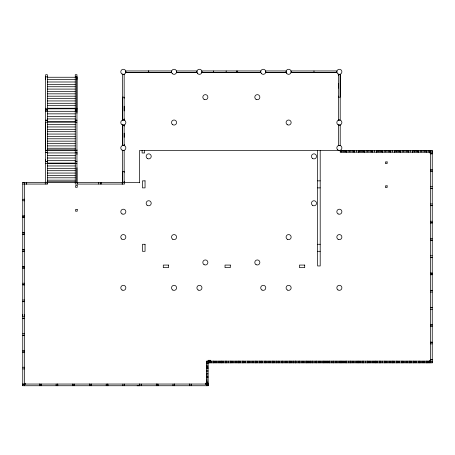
<?xml version="1.0" encoding="UTF-8"?>
<svg xmlns="http://www.w3.org/2000/svg" width="455" height="455" viewBox="0 0 455 455"><rect width="100%" height="100%" fill="white"/><g stroke="black" fill="none" stroke-linecap="round" stroke-linejoin="round"><path stroke-width="0.68" d="M22.75 314.314L22.75 316.828L24.439 316.828L24.439 314.314M24.439 200.848L22.75 200.695M45.654 79.437L45.654 76.787L47.343 76.787M45.654 76.787L45.654 77.862M45.654 159.529L45.654 161.502L47.343 161.502M45.654 148.256L45.654 123.794M76.941 108.239L76.941 109.029L75.251 109.029M76.941 113.318L76.941 76.787L75.251 76.787M76.941 167.776L76.941 182.375L76.941 74.705L75.251 74.705L75.251 184.065L124.551 184.065L124.551 182.375M76.941 154.455L76.941 152.482L75.251 152.482M76.941 149.832L76.941 150.4L45.654 150.4L45.654 149.832M122.469 182.37L122.469 171.381L124.158 171.416L124.164 182.37M124.158 144.406L124.164 145.373L122.469 145.373L122.469 125.079L124.158 125.079L124.164 145.373M122.469 120.001L122.469 97.154L124.158 97.188L124.164 120.001L122.469 120.001L122.475 74.336L124.158 74.341M340.209 74.341L340.209 97.188L338.52 97.188L338.514 74.341L340.209 74.341L340.203 120.006L338.52 120.001M22.75 184.053L47.343 184.065L47.343 74.705L45.654 74.705L45.654 182.375M22.75 234.479L24.439 234.462M22.75 217.672L24.439 217.655M22.75 268.092L24.439 268.075M22.75 251.285L24.439 251.285M22.75 301.705L24.439 301.693M22.75 284.898L24.439 284.881M22.75 335.318L24.439 335.318M22.75 318.511L24.439 318.511M22.75 368.931L24.439 368.92M22.75 352.125L24.439 352.113M206.377 381.978L208.066 381.961M430.561 186.698L432.25 186.681M430.561 169.425L432.25 169.408M430.561 221.244L432.25 221.232M430.561 203.971L432.25 203.959M430.561 273.063L432.25 273.051M430.561 255.79L432.25 255.778M430.561 238.517L432.25 238.505M430.561 307.608L432.25 307.597M430.561 290.336L432.25 290.324M430.561 342.154L432.25 342.143M430.561 324.881L432.25 324.87M430.561 359.416L432.25 359.416M139.56 182.375L22.75 182.375L22.75 385.738L208.066 385.738L208.066 384.043L207.901 385.738M358.273 150.446L358.273 152.141M376.319 150.446L376.319 152.141M394.366 150.446L394.366 152.135M430.458 150.446L430.458 152.135M26.509 182.375L26.521 184.065M209.766 361.139L209.778 362.834M226.88 361.139L226.891 362.834M243.994 361.139L244.005 362.834M278.232 361.139L278.232 362.834M312.443 361.139L312.46 362.834M329.557 361.139L329.568 362.834M346.67 361.139L346.682 362.828M363.784 361.139L363.795 362.834M380.898 361.139L380.909 362.834M398.023 361.139L398.023 362.834M415.125 361.139L415.136 362.834M24.405 384.048L24.422 385.738M41.104 384.048L41.115 385.738M57.796 384.048L57.808 385.738M74.495 384.043L74.506 385.738M91.188 384.043L91.199 385.738M107.898 384.043L107.898 385.738M124.579 384.043L124.59 385.738M141.272 384.048L141.283 385.738M157.97 384.048L157.982 385.738M174.663 384.048L174.674 385.738M191.356 384.043L191.373 385.738M125.859 72.641L171.524 72.641L171.518 70.946L125.859 70.957L125.859 72.646L171.524 72.646M176.597 72.641L196.896 72.641L196.896 70.946L176.597 70.957L176.603 72.641L196.879 72.646M201.969 72.641L260.709 72.641L260.709 70.946L201.969 70.946L201.969 72.641L260.709 72.646M265.783 72.641L286.081 72.641L286.076 70.946L265.783 70.946L265.783 72.641L286.081 72.646M291.154 72.641L336.819 72.641L336.819 70.946L291.154 70.957L291.16 72.641L336.819 72.646M47.058 77.253L75.251 77.253M47.343 79.619L75.251 79.619M47.343 81.991L75.251 81.991M47.343 84.357L75.251 84.357M47.343 86.729L75.251 86.729M47.343 89.095L75.251 89.095M47.343 91.461L75.251 91.461M47.343 93.832L75.251 93.832M47.343 96.198L75.251 96.198M47.343 98.57L75.251 98.57M47.343 100.936L75.251 100.936M47.343 103.302L75.251 103.302M47.343 105.674L75.251 105.674M47.058 108.239L75.251 108.239M47.058 108.847L75.251 108.773M47.343 109.029L45.654 109.029L45.654 108.239M45.654 109.234L47.343 109.234M75.251 109.234L76.941 109.234M45.654 110.901L47.343 110.901M75.251 110.901L76.941 110.901M45.654 111.111L47.343 111.111M75.251 111.111L76.941 111.111M47.343 111.31L75.251 111.31M47.343 113.847L75.251 113.847M47.343 116.383L75.251 116.383M47.343 118.92L75.251 118.92M45.654 120.131L47.343 120.131M75.251 120.131L76.941 120.131M45.654 120.342L47.343 120.342M75.251 120.342L76.941 120.342M47.343 121.457L75.251 121.457M45.654 122.213L76.941 122.213M47.343 124.585L75.251 124.585M47.343 126.951L75.251 126.951M47.343 129.317L75.251 129.317M47.343 131.688L75.251 131.688M47.343 134.054L75.251 134.054M47.343 136.426L75.251 136.426M47.343 138.792L75.251 138.792M47.343 141.158L75.251 141.158M47.343 143.53L75.251 143.53M47.343 145.896L75.251 145.896M47.343 148.256L75.251 148.267M47.064 149.832L75.251 149.832M45.654 150.605L47.343 150.605M75.251 150.605L76.941 150.605M432.25 152.135L340.209 152.135L340.209 150.446M45.654 152.271L47.343 152.271M75.251 152.271L76.941 152.271M45.654 152.482L47.343 152.482M47.343 152.937L75.251 152.937M430.561 153.693L432.25 153.693M430.561 153.864L432.25 153.864M47.343 155.474L75.251 155.474M47.343 158.01L75.251 158.01M47.343 160.547L75.251 160.547M75.251 161.502L76.941 161.502M45.654 161.713L47.343 161.713M75.251 161.713L76.941 161.713M47.343 163.083L75.251 163.083M45.654 163.584L76.941 163.584M47.343 165.956L75.251 165.956M47.343 168.322L75.251 168.322M47.343 170.688L75.251 170.688M430.561 170.966L432.25 170.966M430.561 171.137L432.25 171.137M47.343 173.059L75.251 173.059M47.343 175.425L75.251 175.425M47.343 177.797L75.251 177.797M47.343 180.169L75.251 180.163M317.63 180.857L320.201 180.857M47.064 181.75L75.251 181.75M77.583 182.375L77.6 184.065M101.073 182.375L101.073 184.065M24.65 182.375L24.439 385.738M22.75 182.546L24.439 182.54M317.63 187.881L320.201 187.881M430.561 188.239L432.25 188.239M430.561 188.41L432.25 188.41M24.439 199.182L22.75 199.353M430.561 205.512L432.25 205.512M430.561 205.683L432.25 205.683M22.75 215.988L24.439 215.988M22.75 216.159L24.439 216.159M22.75 217.501L24.439 217.501M430.561 222.785L432.25 222.785M430.561 222.956L432.25 222.956M22.75 232.795L24.439 232.795M22.75 232.966L24.439 232.966M22.75 234.308L24.439 234.308M430.561 240.058L432.25 240.058M430.561 240.229L432.25 240.229M317.63 244.278L320.201 244.278M22.75 249.602L24.439 249.602M22.75 249.772L24.439 249.772M22.75 251.114L24.439 251.114M317.63 251.308L320.201 251.308M430.561 257.331L432.25 257.331M430.561 257.502L432.25 257.502M22.75 266.408L24.439 266.408M22.75 266.579L24.439 266.579M22.75 267.921L24.439 267.921M430.561 273.222L432.25 273.222M430.561 274.604L432.25 274.604M430.561 274.774L432.25 274.774M22.75 283.215L24.439 283.215M22.75 284.728L24.439 284.728M430.561 290.495L432.25 290.495M430.561 292.047L432.25 292.047M22.75 300.021L24.439 300.021M22.75 301.534L24.439 301.534M430.561 307.768L432.25 307.768M430.561 309.32L432.25 309.32M22.75 318.341L24.439 318.341M430.561 325.041L432.25 325.041M430.561 326.593L432.25 326.593M22.75 333.634L24.439 333.634M22.75 335.147L24.439 335.147M430.561 342.314L432.25 342.314M430.561 343.866L432.25 343.866M22.75 350.441L24.439 350.441M22.75 351.954L24.439 351.954M430.561 359.587L432.25 359.587M432.25 361.139L206.377 361.145L206.399 385.738M206.377 361.35L208.066 361.35M208.066 362.834L432.25 362.834L432.25 150.446L139.56 150.446L139.56 182.813M206.377 363.016L208.066 363.016M206.377 363.226L208.066 363.226M206.377 365.166L208.066 365.166M206.377 366.343L208.066 366.343M22.75 367.248L24.439 367.248M206.377 367.304L208.066 367.304M206.377 368.084L208.066 368.084M206.377 368.482L208.066 368.482M206.377 370.228L208.066 370.228M206.377 371.78L208.066 371.78M206.377 373.407L208.066 373.407M206.377 374.96L208.066 374.96M206.377 376.706L208.066 376.706M206.377 377.104L208.066 377.098M206.377 377.883L208.066 377.883M206.377 380.022L208.066 380.022M206.377 382.172L208.066 382.172M208.066 383.201L205.529 383.201L205.529 384.469M206.377 383.838L208.066 383.838M206.399 384.048L208.066 384.043L208.066 385.738L208.066 360.297L210.602 360.297L210.602 362.834M208.066 384.043L22.75 384.054L22.75 385.738L22.921 384.048M22.75 384.225L24.439 384.225M137.114 385.738L139.617 385.738L139.617 384.043M76.941 77.862L76.941 76.787M76.941 78.237L76.941 79.437M432.068 150.446L432.068 152.135M432.079 361.139L432.079 362.834M430.623 150.446L430.623 152.135M430.561 152.135L430.538 362.834M429.713 150.446L429.713 152.982M429.713 360.297L429.713 362.834M428.946 361.139L428.946 362.834M428.764 150.446L428.764 152.135M427.973 361.139L427.973 362.834M427.188 361.139L427.188 362.834M426.909 150.446L426.909 152.135M426.54 361.139L426.54 362.834M426.227 150.446L426.233 152.135M426.216 361.139L426.216 362.834M425.886 150.446L425.886 152.135M424.782 361.139L424.782 362.834M424.378 150.446L424.378 152.135M423.508 361.139L423.508 362.834M423.031 150.446L423.031 152.135M422.166 361.139L422.166 362.834M421.62 150.446L421.62 152.135M420.892 361.139L420.892 362.834M420.272 150.446L420.272 152.135M419.459 361.139L419.459 362.834M419.135 361.139L419.135 362.834M418.759 150.446L418.759 152.135M418.492 361.139L418.492 362.834M418.418 150.446L418.418 152.135M417.736 150.446L417.736 152.135M416.905 150.446L416.905 152.135M416.729 361.139L416.729 362.834M415.881 150.446L415.881 152.135M414.966 361.139L414.966 362.834M414.204 150.446L414.204 152.135M414.022 150.446L414.022 152.135M413.595 361.139L413.595 362.834M413.424 361.139L413.424 362.834M412.577 150.446L412.577 152.135M411.832 361.139L411.832 362.834M410.859 361.139L410.859 362.834M410.717 150.446L410.717 152.135M410.074 361.139L410.074 362.834M409.426 361.139L409.432 362.834M409.102 361.139L409.102 362.834M408.863 150.446L408.863 152.135M408.18 150.446L408.186 152.135M407.839 150.446L407.839 152.135M407.669 361.139L407.669 362.834M406.395 361.139L406.395 362.834M406.326 150.446L406.332 152.135M405.052 361.139L405.058 362.834M404.984 150.446L404.984 152.135M403.778 361.139L403.778 362.834M403.568 150.446L403.574 152.135M402.345 361.139L402.345 362.834M402.226 150.446L402.226 152.135M402.021 361.139L402.021 362.834M401.378 361.139L401.378 362.834M400.713 150.446L400.713 152.135M400.372 150.446L400.372 152.135M399.689 150.446L399.689 152.135M399.615 361.139L399.615 362.834M398.859 150.446L398.859 152.135M397.835 150.446L397.835 152.135M397.852 361.139L397.852 362.834M396.481 361.139L396.481 362.834M396.311 361.139L396.311 362.834M396.157 150.446L396.157 152.135M395.975 150.446L395.975 152.135M394.718 361.139L394.718 362.834M394.53 150.446L394.53 152.135M393.751 361.139L393.751 362.834M392.961 361.139L392.961 362.834M392.671 150.446L392.671 152.135M392.318 361.139L392.318 362.834M391.988 361.139L391.988 362.834M390.817 150.446L390.817 152.135M390.555 361.139L390.555 362.834M390.134 150.446L390.134 152.135M389.793 150.446L389.793 152.135M389.281 361.139L389.281 362.834M388.28 150.446L388.28 152.135M387.944 361.139L387.944 362.834M386.932 150.446L386.938 152.135M386.665 361.139L386.665 362.834M385.522 150.446L385.527 152.135M385.231 361.139L385.231 362.834M384.907 361.139L384.907 362.834M384.265 361.139L384.265 362.834M384.179 150.446L384.179 152.135M382.666 150.446L382.666 152.135M382.507 361.139L382.507 362.834M382.325 150.446L382.325 152.135M381.643 150.446L381.643 152.135M380.812 150.446L380.812 152.135M380.738 361.139L380.738 362.834M379.788 150.446L379.788 152.135M379.368 361.139L379.368 362.834M379.197 361.139L379.197 362.834M378.111 150.446L378.111 152.141M377.929 150.446L377.929 152.141M377.604 361.139L377.604 362.834M376.638 361.139L376.638 362.834M376.484 150.446L376.484 152.141M375.847 361.139L375.847 362.834M375.204 361.139L375.204 362.834M374.875 361.139L374.875 362.834M374.624 150.446L374.624 152.141M373.441 361.139L373.447 362.834M372.77 150.446L372.77 152.141M372.167 361.139L372.167 362.834M372.088 150.446L372.088 152.141M371.746 150.446L371.746 152.141M370.831 361.139L370.831 362.834M370.233 150.446L370.233 152.141M369.551 361.139L369.551 362.834M368.886 150.446L368.886 152.141M368.118 361.139L368.118 362.834M367.794 361.139L367.794 362.834M367.475 150.446L367.475 152.141M367.151 361.139L367.151 362.834M366.127 150.446L366.133 152.141M365.393 361.139L365.393 362.834M364.62 150.446L364.62 152.141M364.273 150.446L364.279 152.141M363.596 150.446L363.596 152.141M363.625 361.139L363.625 362.834M362.766 150.446L362.766 152.141M362.254 361.139L362.254 362.834M362.083 361.139L362.083 362.834M361.742 150.446L361.742 152.141M360.491 361.139L360.491 362.828M360.059 150.446L360.064 152.141M359.882 150.446L359.882 152.141M359.524 361.139L359.524 362.828M358.733 361.139L358.733 362.828M358.438 150.446L358.438 152.141M358.091 361.139L358.091 362.828M357.766 361.139L357.766 362.828M356.578 150.446L356.578 152.141M356.333 361.139L356.333 362.828M355.054 361.139L355.054 362.828M354.724 150.446L354.724 152.141M354.041 150.446L354.041 152.141M353.7 150.446L353.7 152.141M353.717 361.139L353.717 362.828M352.437 361.139L352.437 362.828M352.187 150.446L352.187 152.141M351.004 361.139L351.004 362.828M350.839 150.446L350.839 152.141M350.68 361.139L350.68 362.828M350.037 361.139L350.037 362.828M349.429 150.446L349.429 152.141M348.28 361.139L348.28 362.828M348.081 150.446L348.081 152.141M346.573 150.446L346.573 152.141M346.511 361.139L346.511 362.834M346.227 150.446L346.227 152.141M345.55 150.446L345.55 152.141M345.146 361.139L345.146 362.834M344.97 361.139L344.975 362.834M344.719 150.446L344.719 152.141M343.696 150.446L343.696 152.141M343.377 361.139L343.377 362.834M342.41 361.139L342.41 362.828M342.012 150.446L342.018 152.141M341.836 150.446L341.836 152.141M341.62 361.139L341.62 362.834M340.977 361.139L340.977 362.834M340.653 361.139L340.653 362.828M340.391 150.446L340.391 152.141M339.22 361.139L339.22 362.828M338.514 74.336L338.52 75.428M338.514 83.39L338.514 88.116M338.514 96.085L338.514 120.006M337.94 361.139L337.94 362.834M336.603 361.139L336.603 362.834M335.324 361.139L335.324 362.828M333.89 361.139L333.89 362.828M333.566 361.139L333.566 362.834M332.923 361.139L332.923 362.834M331.166 361.139L331.166 362.834M329.397 361.139L329.397 362.834M328.032 361.139L328.032 362.834M327.856 361.139L327.862 362.834M326.263 361.139L326.263 362.834M325.297 361.139L325.297 362.834M324.506 361.139L324.506 362.834M323.863 361.139L323.863 362.834M323.539 361.139L323.539 362.834M322.106 361.139L322.106 362.834M320.826 361.139L320.826 362.834M320.201 150.446L320.201 265.953L317.63 265.953L317.63 150.446M319.49 361.139L319.49 362.834M318.21 361.139L318.21 362.834M316.777 361.139L316.777 362.834M316.452 361.139L316.452 362.834M315.81 361.139L315.81 362.834M314.052 361.139L314.052 362.834M313.973 70.946L314.007 72.641M312.284 361.139L312.284 362.834M310.919 361.139L310.919 362.834M310.748 361.139L310.748 362.834M309.15 361.139L309.15 362.834M308.183 361.139L308.183 362.834M307.392 361.139L307.392 362.834M306.75 361.139L306.75 362.834M306.425 361.139L306.425 362.834M304.992 361.139L304.992 362.834M303.712 361.139L303.712 362.834M302.376 361.139L302.376 362.834M301.096 361.139L301.096 362.834M299.663 361.139L299.663 362.834M299.339 361.139L299.339 362.834M298.696 361.139L298.696 362.834M296.939 361.139L296.939 362.834M295.176 361.139L295.176 362.834M293.805 361.139L293.805 362.834M293.634 361.139L293.634 362.834M292.036 361.139L292.036 362.834M291.069 361.139L291.069 362.834M290.279 361.139L290.279 362.834M289.636 361.139L289.636 362.834M289.312 361.139L289.312 362.834M287.879 361.139L287.879 362.834M286.599 361.139L286.599 362.834M285.262 361.139L285.262 362.834M283.983 361.139L283.983 362.834M282.549 361.139L282.549 362.834M282.225 361.139L282.225 362.834M281.582 361.139L281.582 362.834M279.825 361.139L279.825 362.834M278.062 361.139L278.062 362.834M276.691 361.139L276.691 362.834M276.521 361.139L276.521 362.834M274.922 361.139L274.922 362.834M273.955 361.139L273.955 362.834M273.165 361.139L273.165 362.834M272.522 361.139L272.522 362.834M272.198 361.139L272.198 362.834M270.765 361.139L270.765 362.834M269.485 361.139L269.485 362.834M268.149 361.139L268.149 362.834M266.869 361.139L266.869 362.834M265.436 361.139L265.436 362.834M265.111 361.139L265.111 362.834M264.469 361.139L264.469 362.834M262.711 361.139L262.711 362.834M260.948 361.139L260.948 362.834M259.577 361.139L259.577 362.834M259.407 361.139L259.407 362.834M257.809 361.139L257.809 362.834M256.842 361.139L256.842 362.834M256.051 361.139L256.051 362.834M255.409 361.139L255.409 362.834M255.084 361.139L255.084 362.834M253.651 361.139L253.651 362.834M252.371 361.139L252.371 362.834M251.035 361.139L251.035 362.834M249.761 361.139L249.761 362.834M248.322 361.139L248.322 362.834M247.998 361.139L247.998 362.834M247.355 361.139L247.355 362.834M245.598 361.139L245.598 362.834M243.835 361.139L243.835 362.834M242.464 361.139L242.464 362.834M242.293 361.139L242.293 362.834M240.701 361.139L240.701 362.834M239.728 361.139L239.728 362.834M238.938 361.139L238.938 362.834M238.295 361.139L238.295 362.834M237.971 361.139L237.971 362.834M237.681 70.946L237.681 72.641M236.509 70.946L236.509 72.641M236.537 361.139L236.537 362.834M235.258 361.139L235.263 362.834M233.921 361.139L233.921 362.834M232.647 361.139L232.647 362.834M231.214 361.139L231.214 362.834M230.884 361.139L230.89 362.834M230.241 361.139L230.241 362.834M228.484 361.139L228.484 362.834M226.721 361.139L226.721 362.834M226.163 70.946L226.163 72.641M225.35 361.139L225.35 362.834M225.179 361.139L225.179 362.834M223.587 361.139L223.587 362.834M222.614 361.139L222.614 362.834M221.824 361.139L221.824 362.834M221.181 361.139L221.181 362.834M220.857 361.139L220.857 362.834M219.424 361.139L219.424 362.834M218.15 361.139L218.15 362.834M216.807 361.139L216.807 362.834M215.533 361.139L215.533 362.834M214.1 361.139L214.1 362.834M213.776 361.139L213.776 362.834M213.48 70.946L213.48 72.641M213.128 361.139L213.128 362.834M211.37 361.139L211.37 362.834M209.607 361.139L209.607 362.834M208.236 361.139L208.236 362.834M206.564 384.048L206.564 385.738M189.866 384.048L189.866 385.738M189.701 384.048L189.701 385.738M174.51 384.048L174.51 385.738M173.008 384.048L173.008 385.738M157.817 384.048L157.817 385.738M156.48 384.048L156.48 385.738M156.31 384.048L156.31 385.738M148.705 70.946L148.705 72.641M148.671 70.946L148.671 72.641M144.633 150.446L144.633 152.982L142.096 152.982L142.096 150.446M139.782 384.043L139.782 385.738M124.164 74.336L124.164 98.257M124.164 106.225L124.164 110.952M124.158 118.914L124.164 120.006M124.158 125.091L124.164 126.058M124.164 133.133L124.164 137.33M124.164 172.399L124.164 150.446L122.469 150.451L122.441 184.065M124.158 181.374L124.164 182.375M122.924 384.043L122.924 385.738M122.469 125.091L122.475 145.373M122.207 182.375L122.207 184.065M107.727 384.043L107.727 385.738M106.225 384.043L106.225 385.738M100.839 182.375L100.839 184.065M98.729 182.375L98.729 184.065M91.034 384.043L91.034 385.738M89.698 384.043L89.698 385.738M89.533 384.043L89.533 385.738M73.005 384.048L73.005 385.738M72.834 384.048L72.834 385.738M57.643 384.048L57.643 385.738M56.141 384.048L56.141 385.738M47.138 182.375L47.138 184.065M45.261 182.375L45.261 184.065M40.95 384.048L40.95 385.738M39.613 384.048L39.613 385.738M39.448 384.048L39.448 385.738M26.316 182.375L26.316 184.065M25.287 383.201L25.287 384.469M412.412 150.446L412.395 152.135L412.412 150.446M261.119 361.139L261.107 362.834L261.119 361.139M295.346 361.139L295.329 362.834L295.346 361.139M340.209 125.079L338.52 125.079L338.514 145.373L340.209 145.373L340.209 125.079M387.12 161.923L385.448 161.923L385.448 163.618L387.12 163.618L387.12 161.923M145.048 180.857L142.478 180.857L142.478 187.881L145.048 187.881L145.048 180.857M77.231 185.606L75.541 185.606L75.541 187.295L77.231 187.295L77.231 185.606M387.12 185.839L385.448 185.839L385.448 187.528L387.12 187.528L387.12 185.839M77.231 209.516L75.558 209.516L75.558 211.205L77.231 211.205L77.231 209.516M145.048 244.278L142.478 244.278L142.478 251.308L145.048 251.308L145.048 244.278M168.56 265.072L163.294 265.072L163.294 267.642L168.56 267.642L168.56 265.072M230.293 265.072L225.026 265.072L225.026 267.642L230.293 267.642L230.293 265.072M304.714 265.072L299.447 265.072L299.447 267.642L304.714 267.642L304.714 265.072M172.792 124.738A2.537 2.537 0 0 0 176.597 122.543A2.537 2.537 0 0 0 172.792 120.342A2.537 2.537 0 0 0 172.792 124.738M172.792 239.296A2.537 2.537 0 0 0 176.597 237.1A2.537 2.537 0 0 0 172.792 234.899A2.537 2.537 0 0 0 172.792 239.296M147.045 205.188A2.537 2.537 0 0 0 151.179 203.704A2.537 2.537 0 0 0 147.824 200.865A2.537 2.537 0 0 0 147.045 205.188M147.42 158.562A2.537 2.537 0 0 0 151.225 156.366A2.537 2.537 0 0 0 147.42 154.171A2.537 2.537 0 0 0 147.42 158.562M121.673 239.017A2.537 2.537 0 0 0 125.807 237.533A2.537 2.537 0 0 0 122.458 234.695A2.537 2.537 0 0 0 121.673 239.017M122.054 124.738A2.537 2.537 0 0 0 125.859 122.543A2.537 2.537 0 0 0 122.054 120.342A2.537 2.537 0 0 0 122.054 124.738M312.721 158.562A2.537 2.537 0 0 0 316.526 156.366A2.537 2.537 0 0 0 312.721 154.171A2.537 2.537 0 0 0 312.721 158.562M122.054 213.924A2.537 2.537 0 0 0 125.859 211.729A2.537 2.537 0 0 0 122.054 209.533A2.537 2.537 0 0 0 122.054 213.924M204.085 264.662A2.537 2.537 0 0 0 207.889 262.467A2.537 2.537 0 0 0 204.085 260.271A2.537 2.537 0 0 0 204.085 264.662M198.164 290.034A2.537 2.537 0 0 0 201.969 287.839A2.537 2.537 0 0 0 198.164 285.643A2.537 2.537 0 0 0 198.164 290.034M172.792 290.034A2.537 2.537 0 0 0 176.597 287.839A2.537 2.537 0 0 0 172.792 285.643A2.537 2.537 0 0 0 172.792 290.034M122.054 290.034A2.537 2.537 0 0 0 125.859 287.839A2.537 2.537 0 0 0 122.054 285.643A2.537 2.537 0 0 0 122.054 290.034M287.35 239.296A2.537 2.537 0 0 0 291.154 237.1A2.537 2.537 0 0 0 287.35 234.899A2.537 2.537 0 0 0 287.35 239.296M312.721 205.467A2.537 2.537 0 0 0 316.526 203.271A2.537 2.537 0 0 0 312.721 201.076A2.537 2.537 0 0 0 312.721 205.467M256.063 264.662A2.537 2.537 0 0 0 259.868 262.467A2.537 2.537 0 0 0 256.063 260.271A2.537 2.537 0 0 0 256.063 264.662M338.088 213.924A2.537 2.537 0 0 0 341.893 211.729A2.537 2.537 0 0 0 338.088 209.533A2.537 2.537 0 0 0 338.088 213.924M338.088 239.296A2.537 2.537 0 0 0 341.893 237.1A2.537 2.537 0 0 0 338.088 234.899A2.537 2.537 0 0 0 338.088 239.296M261.978 290.034A2.537 2.537 0 0 0 265.783 287.839A2.537 2.537 0 0 0 261.978 285.643A2.537 2.537 0 0 0 261.978 290.034M287.35 290.034A2.537 2.537 0 0 0 291.154 287.839A2.537 2.537 0 0 0 287.35 285.643A2.537 2.537 0 0 0 287.35 290.034M337.923 289.903A2.537 2.537 0 0 0 341.893 288.032A2.537 2.537 0 0 0 338.281 285.524A2.537 2.537 0 0 0 337.923 289.903M287.35 124.738A2.537 2.537 0 0 0 291.154 122.543A2.537 2.537 0 0 0 287.35 120.342A2.537 2.537 0 0 0 287.35 124.738M256.063 99.366A2.537 2.537 0 0 0 259.868 97.171A2.537 2.537 0 0 0 256.063 94.976A2.537 2.537 0 0 0 256.063 99.366M204.085 99.366A2.537 2.537 0 0 0 207.889 97.171A2.537 2.537 0 0 0 204.085 94.976A2.537 2.537 0 0 0 204.085 99.366M286.826 73.596A2.537 2.537 0 0 0 291.069 72.459A2.537 2.537 0 0 0 287.964 69.348A2.537 2.537 0 0 0 286.826 73.596M261.454 73.596A2.537 2.537 0 0 0 265.697 72.459A2.537 2.537 0 0 0 262.592 69.348A2.537 2.537 0 0 0 261.454 73.596M197.635 73.596A2.537 2.537 0 0 0 201.883 72.459A2.537 2.537 0 0 0 198.772 69.348A2.537 2.537 0 0 0 197.635 73.596M172.269 73.596A2.537 2.537 0 0 0 176.512 72.459A2.537 2.537 0 0 0 173.406 69.348A2.537 2.537 0 0 0 172.269 73.596M122.054 150.11A2.537 2.537 0 0 0 125.859 147.909A2.537 2.537 0 0 0 122.054 145.714A2.537 2.537 0 0 0 122.054 150.11M338.088 124.738A2.537 2.537 0 0 0 341.893 122.543A2.537 2.537 0 0 0 338.088 120.342A2.537 2.537 0 0 0 338.088 124.738M337.564 149.706A2.537 2.537 0 0 0 341.807 148.569A2.537 2.537 0 0 0 338.702 145.458A2.537 2.537 0 0 0 337.564 149.706M122.054 74A2.537 2.537 0 0 0 125.859 71.799A2.537 2.537 0 0 0 122.054 69.604A2.537 2.537 0 0 0 122.054 74M338.088 74A2.537 2.537 0 0 0 341.893 71.799A2.537 2.537 0 0 0 338.088 69.604A2.537 2.537 0 0 0 338.088 74"/></g></svg>
